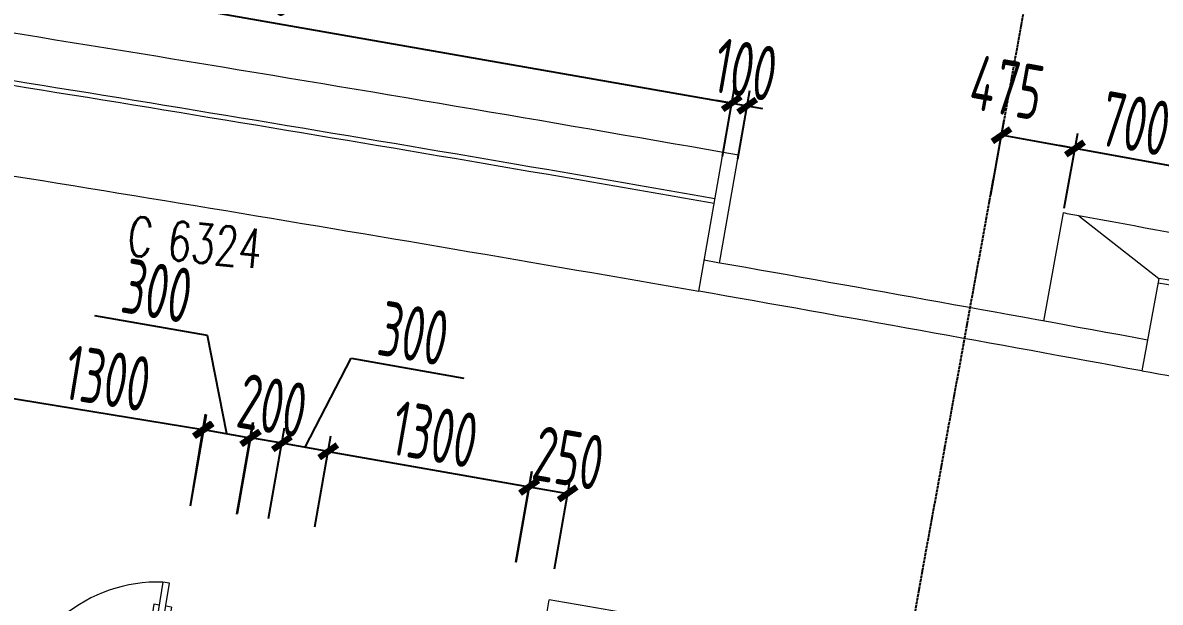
# Model space of a CAD drawing. Header units: millimetres. Extents: x 11677979 to 24947533, y -12764720 to -6308891.
# Drawn here: x 11829634 to 11836878, y -6381517 to -6377825 of the extents above; entities that cross this region are included whole.
import ezdxf
from ezdxf.enums import TextEntityAlignment as Align

# ---------------------------------------------------------------- set-up
doc = ezdxf.new("R2010")
doc.units = ezdxf.units.MM
doc.header["$LTSCALE"] = 10
for name, pattern in [('A2-RG-AXIS$0$CENTER', [2, 1.25, -0.25, 0.25, -0.25]), ('A2-RG-AXIS$0$DOTE', [2.42, 2, -0.2, 0.02, -0.2]), ('A2-RI-F4$0$A2-RG-AXIS$0$CENTER', [2, 1.25, -0.25, 0.25, -0.25]), ('A2-RI-F4$0$A2-RG-AXIS$0$DOTE', [2.42, 2, -0.2, 0.02, -0.2]), ('A2-RI-F4$0$DOT2', [0.125, 0, -0.125])]:
    doc.linetypes.add(name, pattern=pattern)
for name, color, linetype in [('A2-RB-F4$0$$34$A-DIMS-100', 1, 'Continuous'), ('A2-RB-F4$0$A-DIMS-100', 1, 'Continuous'), ('A2-RG-AXIS$0$A-GRID', 1, 'A2-RG-AXIS$0$CENTER'), ('A2-RI-F4$0$A-SYMB-DOOR', 4, 'Continuous'), ('A2-RI-F4$0$A2-RB-F4$0$$34$A-DIMS-100', 1, 'Continuous'), ('A2-RI-F4$0$A2-RB-F4$0$A-DIMS-100', 1, 'Continuous'), ('A2-RI-F4$0$A2-RG-AXIS$0$A-GRID', 1, 'A2-RI-F4$0$A2-RG-AXIS$0$CENTER')]:
    doc.layers.add(name, color=color, linetype=linetype)
for name, color, linetype, lineweight in [('A2-RI-F4$0$A-DOOR', 32, 'Continuous', 5), ('A2-RI-F4$0$A-FLOR-OTLN', 4, 'A2-RI-F4$0$DOT2', 5), ('A2-RI-F4$0$A-GLAZ', 140, 'Continuous', 5), ('A2-RI-F4$0$A-WALL', 7, 'Continuous', 5)]:
    doc.layers.add(name, color=color, linetype=linetype, lineweight=lineweight)
doc.styles.add('A2-RB-F4$0$$0$XD2008', font='hzs.shx', dxfattribs={"width": 0.7, "bigfont": 'hztxt.shx'})
doc.styles.add('A2-RB-F4$0$XD2008', font='hzs.shx', dxfattribs={"width": 0.7, "bigfont": 'hztxt.shx'})
doc.styles.add('A2-RI-F4$0$A2-RB-F4$0$$0$XD2008', font='hzs.shx', dxfattribs={"width": 0.7, "bigfont": 'hztxt.shx'})
doc.styles.add('A2-RI-F4$0$A2-RB-F4$0$XD2008', font='hzs.shx', dxfattribs={"width": 0.7, "bigfont": 'hztxt.shx'})
doc.styles.add('A2-RI-F4$0$ECADI-TXT', font='simplex.shx', dxfattribs={"bigfont": 'hztxt.shx'})
doc.dimstyles.new('A2-RB-F4$0$$0$XD100$0', dxfattribs={"dimscale": 100, "dimtxt": 3.5, "dimasz": 1, "dimexe": 1, "dimexo": 2, "dimgap": 0.5, "dimtad": 1, "dimdec": 0, "dimdsep": 46, "dimtxsty": 'A2-RB-F4$0$$0$XD2008', "dimblk1": 'A2-RB-F4$0$$20$_ArchTick', "dimblk2": 'A2-RB-F4$0$$20$_ArchTick', "dimsah": 1, "dimcen": 2.5, "dimclrt": 4, "dimaunit": 1, "dimadec": 0, "dimazin": 0, "dimtfac": 1, "dimtdec": 0, "dimtix": 1, "dimtmove": 2, "dimatfit": 3, "dimfxl": 0, "dimtolj": 1, "dimtzin": 0, "dimarcsym": 0})
doc.dimstyles.new('A2-RB-F4$0$XD100$0', dxfattribs={"dimscale": 100, "dimtxt": 3.5, "dimasz": 1, "dimexe": 1, "dimexo": 2, "dimgap": 0.5, "dimtad": 1, "dimdec": 0, "dimdsep": 46, "dimtxsty": 'A2-RB-F4$0$XD2008', "dimblk1": 'A2-RB-F4$0$_ArchTick', "dimblk2": 'A2-RB-F4$0$_ArchTick', "dimsah": 1, "dimcen": 2.5, "dimclrt": 4, "dimaunit": 1, "dimadec": 0, "dimazin": 0, "dimtfac": 1, "dimtdec": 0, "dimtix": 1, "dimtmove": 1, "dimatfit": 3, "dimfxl": 0, "dimtolj": 1, "dimtzin": 0, "dimarcsym": 0})
doc.dimstyles.new('A2-RI-F4$0$A2-RB-F4$0$$0$XD100$0', dxfattribs={"dimscale": 100, "dimtxt": 3.5, "dimasz": 1, "dimexe": 1, "dimexo": 2, "dimgap": 0.5, "dimtad": 1, "dimdec": 0, "dimdsep": 46, "dimtxsty": 'A2-RI-F4$0$A2-RB-F4$0$$0$XD2008', "dimblk1": 'A2-RI-F4$0$A2-RB-F4$0$$20$_ArchTick', "dimblk2": 'A2-RI-F4$0$A2-RB-F4$0$$20$_ArchTick', "dimsah": 1, "dimcen": 2.5, "dimclrt": 4, "dimaunit": 1, "dimadec": 0, "dimazin": 0, "dimtfac": 1, "dimtdec": 0, "dimtix": 1, "dimtmove": 2, "dimatfit": 3, "dimfxl": 0, "dimtolj": 1, "dimtzin": 0, "dimarcsym": 0})
doc.dimstyles.new('A2-RI-F4$0$A2-RB-F4$0$XD100$0', dxfattribs={"dimscale": 100, "dimtxt": 3.5, "dimasz": 1, "dimexe": 1, "dimexo": 2, "dimgap": 0.5, "dimtad": 1, "dimdec": 0, "dimdsep": 46, "dimtxsty": 'A2-RI-F4$0$A2-RB-F4$0$XD2008', "dimblk1": 'A2-RI-F4$0$A2-RB-F4$0$_ArchTick', "dimblk2": 'A2-RI-F4$0$A2-RB-F4$0$_ArchTick', "dimsah": 1, "dimcen": 2.5, "dimclrt": 4, "dimaunit": 1, "dimadec": 0, "dimazin": 0, "dimtfac": 1, "dimtdec": 0, "dimtix": 1, "dimtmove": 1, "dimatfit": 3, "dimfxl": 0, "dimtolj": 1, "dimtzin": 0, "dimarcsym": 0})

# ---------------------------------------------------------------- blocks, each defined once
blk = doc.blocks.new('A2-RB-F4$0$_ArchTick')
at = {"color": 0, "linetype": 'ByBlock', "const_width": 0.4}
blk.add_lwpolyline([(-0.5, -0.5), (0.5, 0.5)], dxfattribs=at)
blk = doc.blocks.new('*D84')
at = {"layer": 'A2-RB-F4$0$A-DIMS-100', "color": 0, "lineweight": -2, "transparency": 16777216}
for p, q in [((11827884.7, -6377586.2), (11827961.5, -6377149.2)), ((11827944.2, -6377247.7), (11834149.2, -6378336.8)), ((11834089.8, -6378675.4), (11834166.5, -6378238.3))]:
    blk.add_line(p, q, dxfattribs=at)
at = {"layer": 'Defpoints', "color": 0, "transparency": 16777216}
for p in [(11827850.2, -6377783.2), (11834149.2, -6378336.8), (11834055.3, -6378872.4)]:
    blk.add_point(p, dxfattribs=at)
at = {"layer": 'A2-RB-F4$0$A-DIMS-100', "color": 0, "lineweight": -2, "transparency": 16777216, "xscale": 100, "yscale": 100, "zscale": 100}
for p, rotation in [((11827944.2, -6377247.7), 170.0447477299705), ((11834149.2, -6378336.8), 350.0447477299705)]:
    blk.add_blockref('A2-RB-F4$0$_ArchTick', p, dxfattribs=dict(at, rotation=rotation))
at = {"layer": 'A2-RB-F4$0$A-DIMS-100', "color": 4, "transparency": 16777216, "insert": (11831085.6, -6377570.7), "char_height": 350, "attachment_point": 5, "rotation": 350.04475, "style": 'A2-RB-F4$0$XD2008'}
blk.add_mtext('\\A1;6300', dxfattribs=at)
blk = doc.blocks.new('*D85')
at = {"layer": 'A2-RB-F4$0$A-DIMS-100', "color": 0, "lineweight": -2, "transparency": 16777216}
for p, q in [((11834089.8, -6378675.4), (11834166.5, -6378238.3)), ((11834188.3, -6378692.7), (11834265, -6378255.6)), ((11834149.2, -6378336.8), (11834050.7, -6378319.6)), ((11834149.2, -6378336.8), (11834247.7, -6378354.1)), ((11834247.7, -6378354.1), (11834346.2, -6378371.4))]:
    blk.add_line(p, q, dxfattribs=at)
at = {"layer": 'Defpoints', "color": 0, "transparency": 16777216}
for p in [(11834247.7, -6378354.1), (11834055.3, -6378872.4), (11834153.7, -6378889.6)]:
    blk.add_point(p, dxfattribs=at)
at = {"layer": 'A2-RB-F4$0$A-DIMS-100', "color": 0, "lineweight": -2, "transparency": 16777216, "xscale": 100, "yscale": 100, "zscale": 100}
for p, rotation in [((11834149.2, -6378336.8), 350.047724649618), ((11834247.7, -6378354.1), 170.0477246496179)]:
    blk.add_blockref('A2-RB-F4$0$_ArchTick', p, dxfattribs=dict(at, rotation=rotation))
at = {"layer": 'A2-RB-F4$0$A-DIMS-100', "color": 4, "transparency": 16777216, "insert": (11834237.4, -6378123.9), "char_height": 350, "attachment_point": 5, "rotation": 350.04772, "style": 'A2-RB-F4$0$XD2008'}
blk.add_mtext('\\A1;100', dxfattribs=at)
blk = doc.blocks.new('*D86')
at = {"layer": 'A2-RB-F4$0$A-DIMS-100', "color": 0, "lineweight": -2, "transparency": 16777216}
for p, q in [((11835798.3, -6378920.8), (11835884.8, -6378443)), ((11836265.9, -6379005.5), (11836352.4, -6378527.6)), ((11836334.6, -6378626), (11835867, -6378541.4))]:
    blk.add_line(p, q, dxfattribs=at)
at = {"layer": 'Defpoints', "color": 0, "transparency": 16777216}
for p in [(11835867, -6378541.4), (11835762.7, -6379117.6), (11836230.2, -6379202.3)]:
    blk.add_point(p, dxfattribs=at)
at = {"layer": 'A2-RB-F4$0$A-DIMS-100', "color": 0, "lineweight": -2, "transparency": 16777216, "xscale": 100, "yscale": 100, "zscale": 100}
for p, rotation in [((11835867, -6378541.4), 169.7394999172994), ((11836334.6, -6378626), 349.7394999172994)]:
    blk.add_blockref('A2-RB-F4$0$_ArchTick', p, dxfattribs=dict(at, rotation=rotation))
at = {"layer": 'A2-RB-F4$0$A-DIMS-100', "color": 4, "transparency": 16777216, "insert": (11835900.8, -6378237.7), "char_height": 350, "attachment_point": 5, "rotation": 349.7395, "style": 'A2-RB-F4$0$XD2008'}
blk.add_mtext('\\A1;475', dxfattribs=at)
blk = doc.blocks.new('*D87')
at = {"layer": 'A2-RB-F4$0$A-DIMS-100', "color": 0, "lineweight": -2, "transparency": 16777216}
for p, q in [((11836266, -6379005.5), (11836353.6, -6378527.8)), ((11836335.5, -6378626.2), (11836237.2, -6378608.1)), ((11837024.4, -6378752.5), (11836335.5, -6378626.2)), ((11836954.8, -6379131.8), (11837042.4, -6378654.1)), ((11837024.4, -6378752.5), (11837122.8, -6378770.5))]:
    blk.add_line(p, q, dxfattribs=at)
at = {"layer": 'Defpoints', "color": 0, "transparency": 16777216}
for p in [(11836335.5, -6378626.2), (11836229.9, -6379202.2), (11836918.8, -6379328.6)]:
    blk.add_point(p, dxfattribs=at)
at = {"layer": 'A2-RB-F4$0$A-DIMS-100', "color": 0, "lineweight": -2, "transparency": 16777216, "xscale": 100, "yscale": 100, "zscale": 100}
for p, rotation in [((11836335.5, -6378626.2), 349.6082019600891), ((11837024.4, -6378752.5), 169.6082019600891)]:
    blk.add_blockref('A2-RB-F4$0$_ArchTick', p, dxfattribs=dict(at, rotation=rotation))
at = {"layer": 'A2-RB-F4$0$A-DIMS-100', "color": 4, "transparency": 16777216, "insert": (11836720.5, -6378468), "char_height": 350, "attachment_point": 5, "rotation": 349.6082, "style": 'A2-RB-F4$0$XD2008'}
blk.add_mtext('\\A1;700', dxfattribs=at)
blk = doc.blocks.new('A2-RB-F4$0$$20$_ArchTick')
at = {"color": 0, "linetype": 'ByBlock', "const_width": 0.4}
blk.add_lwpolyline([(-0.5, -0.5), (0.5, 0.5)], dxfattribs=at)
blk = doc.blocks.new('*D148')
at = {"layer": 'A2-RB-F4$0$$34$A-DIMS-100', "color": 0, "lineweight": -2, "transparency": 16777216}
for p, q in [((11830811.8, -6379818.3), (11830092.8, -6379691.6)), ((11830934.6, -6380444.9), (11830811.8, -6379818.3)), ((11830701.6, -6380903.2), (11830804.2, -6380320.4)), ((11830997, -6380955.2), (11831099.7, -6380372.5)), ((11831082.3, -6380471), (11830786.9, -6380418.9))]:
    blk.add_line(p, q, dxfattribs=at)
at = {"layer": 'Defpoints', "color": 0, "transparency": 16777216}
for p in [(11830786.9, -6380418.9), (11830666.9, -6381100.1), (11830962.3, -6381152.2)]:
    blk.add_point(p, dxfattribs=at)
at = {"layer": 'A2-RB-F4$0$$34$A-DIMS-100', "color": 0, "lineweight": -2, "transparency": 16777216, "xscale": 100, "yscale": 100, "zscale": 100}
for p, rotation in [((11830786.9, -6380418.9), 170.0063963865354), ((11831082.3, -6380471), 350.0063963865354)]:
    blk.add_blockref('A2-RB-F4$0$$20$_ArchTick', p, dxfattribs=dict(at, rotation=rotation))
at = {"layer": 'A2-RB-F4$0$$34$A-DIMS-100', "color": 4, "transparency": 16777216, "insert": (11830491.4, -6379533.4), "char_height": 350, "attachment_point": 5, "rotation": 350.0064, "style": 'A2-RB-F4$0$$0$XD2008'}
blk.add_mtext('\\A1;300', dxfattribs=at)
blk = doc.blocks.new('*D149')
at = {"layer": 'A2-RB-F4$0$$34$A-DIMS-100', "color": 0, "lineweight": -2, "transparency": 16777216}
for p, q in [((11829418.5, -6380693), (11829514.1, -6380109.1)), ((11830781, -6380417.9), (11829497.9, -6380207.8)), ((11830701.6, -6380903.2), (11830797.2, -6380319.2))]:
    blk.add_line(p, q, dxfattribs=at)
at = {"layer": 'Defpoints', "color": 0, "transparency": 16777216}
for p in [(11829497.9, -6380207.8), (11829386.1, -6380890.4), (11830669.2, -6381100.5)]:
    blk.add_point(p, dxfattribs=at)
at = {"layer": 'A2-RB-F4$0$$34$A-DIMS-100', "color": 0, "lineweight": -2, "transparency": 16777216, "xscale": 100, "yscale": 100, "zscale": 100}
for p, rotation in [((11829497.9, -6380207.8), 170.6997927301473), ((11830781, -6380417.9), 350.6997927301472)]:
    blk.add_blockref('A2-RB-F4$0$$20$_ArchTick', p, dxfattribs=dict(at, rotation=rotation))
at = {"layer": 'A2-RB-F4$0$$34$A-DIMS-100', "color": 4, "transparency": 16777216, "insert": (11830175.8, -6380090.8), "char_height": 350, "attachment_point": 5, "rotation": 350.69979, "style": 'A2-RB-F4$0$$0$XD2008'}
blk.add_mtext('\\A1;1300', dxfattribs=at)
blk = doc.blocks.new('*D151')
at = {"layer": 'A2-RB-F4$0$$34$A-DIMS-100', "color": 0, "lineweight": -2, "transparency": 16777216}
for p, q in [((11831495.3, -6381035.9), (11831597.2, -6380457.5)), ((11831579.9, -6380555.9), (11832860.2, -6380781.5)), ((11832775.6, -6381261.5), (11832877.5, -6380683.1))]:
    blk.add_line(p, q, dxfattribs=at)
at = {"layer": 'Defpoints', "color": 0, "transparency": 16777216}
for p in [(11832860.2, -6380781.5), (11831460.6, -6381232.8), (11832740.9, -6381458.4)]:
    blk.add_point(p, dxfattribs=at)
at = {"layer": 'A2-RB-F4$0$$34$A-DIMS-100', "color": 0, "lineweight": -2, "transparency": 16777216, "xscale": 100, "yscale": 100, "zscale": 100}
for p, rotation in [((11831579.9, -6380555.9), 170.0063963864772), ((11832860.2, -6380781.5), 350.0063963864772)]:
    blk.add_blockref('A2-RB-F4$0$$20$_ArchTick', p, dxfattribs=dict(at, rotation=rotation))
at = {"layer": 'A2-RB-F4$0$$34$A-DIMS-100', "color": 4, "transparency": 16777216, "insert": (11832259.1, -6380447.2), "char_height": 350, "attachment_point": 5, "rotation": 350.0064, "style": 'A2-RB-F4$0$$0$XD2008'}
blk.add_mtext('\\A1;1300', dxfattribs=at)
blk = doc.blocks.new('*D152')
at = {"layer": 'A2-RB-F4$0$$34$A-DIMS-100', "color": 0, "lineweight": -2, "transparency": 16777216}
for p, q in [((11832775.1, -6381261.4), (11832875.5, -6380682.7)), ((11833021.1, -6381304.1), (11833121.5, -6380725.4)), ((11832858.4, -6380781.2), (11833104.4, -6380823.9))]:
    blk.add_line(p, q, dxfattribs=at)
at = {"layer": 'Defpoints', "color": 0, "transparency": 16777216}
for p in [(11833104.4, -6380823.9), (11832740.9, -6381458.4), (11832986.9, -6381501.1)]:
    blk.add_point(p, dxfattribs=at)
at = {"layer": 'A2-RB-F4$0$$34$A-DIMS-100', "color": 0, "lineweight": -2, "transparency": 16777216, "xscale": 100, "yscale": 100, "zscale": 100}
for p, rotation in [((11832858.4, -6380781.2), 170.1559811013607), ((11833104.4, -6380823.9), 350.1559811013606)]:
    blk.add_blockref('A2-RB-F4$0$$20$_ArchTick', p, dxfattribs=dict(at, rotation=rotation))
at = {"layer": 'A2-RB-F4$0$$34$A-DIMS-100', "color": 4, "transparency": 16777216, "insert": (11833111, -6380598.8), "char_height": 350, "attachment_point": 5, "rotation": 350.15598, "style": 'A2-RB-F4$0$$0$XD2008'}
blk.add_mtext('\\A1;250', dxfattribs=at)
blk = doc.blocks.new('*D153')
at = {"layer": 'A2-RB-F4$0$$34$A-DIMS-100', "color": 0, "lineweight": -2, "transparency": 16777216}
for p, q in [((11831432.2, -6380529.9), (11831725.2, -6379962.6)), ((11831725.2, -6379962.6), (11832444.1, -6380089.2)), ((11831199.9, -6380983.8), (11831301.8, -6380405.4)), ((11831495.3, -6381035.9), (11831597.2, -6380457.5)), ((11831579.9, -6380555.9), (11831284.4, -6380503.9))]:
    blk.add_line(p, q, dxfattribs=at)
at = {"layer": 'Defpoints', "color": 0, "transparency": 16777216}
for p in [(11831284.4, -6380503.9), (11831165.2, -6381180.8), (11831460.6, -6381232.8)]:
    blk.add_point(p, dxfattribs=at)
at = {"layer": 'A2-RB-F4$0$$34$A-DIMS-100', "color": 0, "lineweight": -2, "transparency": 16777216, "xscale": 100, "yscale": 100, "zscale": 100}
for p, rotation in [((11831284.4, -6380503.9), 170.0063963859581), ((11831579.9, -6380555.9), 350.0063963859581)]:
    blk.add_blockref('A2-RB-F4$0$$20$_ArchTick', p, dxfattribs=dict(at, rotation=rotation))
at = {"layer": 'A2-RB-F4$0$$34$A-DIMS-100', "color": 4, "transparency": 16777216, "insert": (11832123.7, -6379804.3), "char_height": 350, "attachment_point": 5, "rotation": 350.0064, "style": 'A2-RB-F4$0$$0$XD2008'}
blk.add_mtext('\\A1;300', dxfattribs=at)
blk = doc.blocks.new('*D154')
at = {"layer": 'A2-RB-F4$0$$34$A-DIMS-100', "color": 0, "lineweight": -2, "transparency": 16777216}
for p, q in [((11831002.9, -6380949.1), (11831104.8, -6380370.7)), ((11831199.9, -6380983.8), (11831301.8, -6380405.4)), ((11831284.4, -6380503.9), (11831087.5, -6380469.2))]:
    blk.add_line(p, q, dxfattribs=at)
at = {"layer": 'Defpoints', "color": 0, "transparency": 16777216}
for p in [(11831087.5, -6380469.2), (11830968.2, -6381146.1), (11831165.2, -6381180.8)]:
    blk.add_point(p, dxfattribs=at)
at = {"layer": 'A2-RB-F4$0$$34$A-DIMS-100', "color": 0, "lineweight": -2, "transparency": 16777216, "xscale": 100, "yscale": 100, "zscale": 100}
for p, rotation in [((11831087.5, -6380469.2), 170.0063963865404), ((11831284.4, -6380503.9), 350.0063963865403)]:
    blk.add_blockref('A2-RB-F4$0$$20$_ArchTick', p, dxfattribs=dict(at, rotation=rotation))
at = {"layer": 'A2-RB-F4$0$$34$A-DIMS-100', "color": 4, "transparency": 16777216, "insert": (11831225, -6380264.9), "char_height": 350, "attachment_point": 5, "rotation": 350.0064, "style": 'A2-RB-F4$0$$0$XD2008'}
blk.add_mtext('\\A1;200', dxfattribs=at)
blk = doc.blocks.new('A2-RG-AXIS')
at = {"layer": 'A2-RG-AXIS$0$A-GRID', "linetype": 'A2-RG-AXIS$0$DOTE'}
blk.add_line((11829692, -6412654), (11836852.5, -6373096.9), dxfattribs=at)
for radius in [323300, 316700, 313400]:
    blk.add_arc((11778730.7, -6694178.7), radius, 75.589285, 95.407644, dxfattribs=at)
blk = doc.blocks.new('A2-RI-F4$0$SERSRHRHDTRJ')
at = {"layer": 'A2-RI-F4$0$A-DOOR'}
for p, q in [((11800475.4, -6393800), (11800415.4, -6394655.5)), ((11800456.9, -6394658.5), (11800516.9, -6393803.1)), ((11800516.9, -6393803.1), (11800475.4, -6393800)), ((11800431.4, -6393945.8), (11800419.8, -6394105.8)), ((11800466.6, -6393948.4), (11800431.4, -6393945.8)), ((11800543.3, -6393953.9), (11800508.1, -6393951.4)), ((11800543.3, -6393953.9), (11800531.7, -6394113.9)), ((11800455, -6394108.3), (11800419.8, -6394105.8)), ((11800531.7, -6394113.9), (11800496.6, -6394111.3)), ((11799243, -6394573.2), (11799266.1, -6394243.9)), ((11799266.1, -6394243.9), (11799307.6, -6394246.8)), ((11799307.6, -6394246.8), (11799284.6, -6394576.1)), ((11799195.7, -6394653.5), (11799201.5, -6394570.3)), ((11799201.5, -6394570.3), (11799243, -6394573.2)), ((11799243, -6394573.2), (11799240.1, -6394614.8)), ((11799284.6, -6394576.1), (11799243, -6394573.2)), ((11799278.8, -6394659.3), (11799195.7, -6394653.5)), ((11799195.7, -6394653.5), (11799195.7, -6394653.5)), ((11799240.1, -6394614.8), (11799281.7, -6394617.7)), ((11799281.7, -6394617.7), (11799278.8, -6394659.3)), ((11800415.4, -6394655.5), (11800456.9, -6394658.5)), ((11800456.9, -6394658.5), (11800453.9, -6394700)), ((11800498.5, -6394661.5), (11800456.9, -6394658.5)), ((11800492.5, -6394744.6), (11800498.5, -6394661.5)), ((11800412.4, -6394697), (11800409.3, -6394738.6)), ((11800409.3, -6394738.6), (11800492.5, -6394744.6)), ((11800453.9, -6394700), (11800412.4, -6394697)), ((11800492.5, -6394744.6), (11800492.5, -6394744.6))]:
    blk.add_line(p, q, dxfattribs=at)
for centre, radius, start, end in [((11800532.6, -6394751.2), 952.8, 93.44102, 175.72163), ((11799135.2, -6394659.8), 447.6, 357.40877, 67.34678)]:
    blk.add_arc(centre, radius, start, end, dxfattribs=at)
blk = doc.blocks.new('A2-RI-F4$0$Big Bay 1')
at = {"layer": 'A2-RI-F4$0$A-FLOR-OTLN', "linetype": 'Continuous'}
for radius, start in [(320350, 84.984209), (319450, 85.086693)]:
    blk.add_arc((-21072, -318754.3), radius, start, 86.217831, dxfattribs=at)
at = {"layer": 'A2-RI-F4$0$A-GLAZ'}
for radius, start in [(320050, 85.086518), (320020, 85.086693)]:
    blk.add_arc((-21072, -318754.3), radius, start, 86.217831, dxfattribs=at)
at = {"layer": 'A2-RI-F4$0$A-WALL'}
for p, q in [((-86.6, 206.1), (-40.4, 904.6)), ((0, 0), (59.4, 898))]:
    blk.add_line(p, q, dxfattribs=at)
blk.add_arc((-21072, -318754.3), 320350, 86.217831, 86.235716, dxfattribs=at)
blk = doc.blocks.new('A2-RI-F4$0$Bay 1')
at = {"layer": 'A2-RI-F4$0$A-FLOR-OTLN', "linetype": 'Continuous'}
for radius, end in [(320350, 93.622485), (319450, 93.519662)]:
    blk.add_arc((19611.4, -318847.5), radius, 93.211108, end, dxfattribs=at)
at = {"layer": 'A2-RI-F4$0$A-GLAZ'}
for radius in [320050, 320020]:
    blk.add_arc((19611.4, -318847.5), radius, 93.211108, 93.519662, dxfattribs=at)
at = {"layer": 'A2-RI-F4$0$A-WALL'}
for p, q in [((1666.9, 999.6), (1717.4, 101)), ((1766.8, 1005.2), (1806, 306.3)), ((-728.8, 856.2), (-684.6, 157.6)), ((-629, 862.5), (-36.8, 598.9)), ((-36.8, 598.9), (0, 0))]:
    blk.add_line(p, q, dxfattribs=at)
for start, end in [(93.193223, 93.211108), (93.622485, 93.64037)]:
    blk.add_arc((19611.4, -318847.5), 320350, start, end, dxfattribs=at)
blk = doc.blocks.new('A2-RI-F4$0$A2-RB-F4$0$_ArchTick')
at = {"color": 0, "linetype": 'ByBlock', "const_width": 0.4}
blk.add_lwpolyline([(-0.5, -0.5), (0.5, 0.5)], dxfattribs=at)
blk = doc.blocks.new('*D609')
at = {"layer": 'A2-RI-F4$0$A2-RB-F4$0$A-DIMS-100', "color": 0, "lineweight": -2, "transparency": 16777216}
for p, q in [((11827884.7, -6377586.2), (11827961.5, -6377149.2)), ((11827944.2, -6377247.7), (11834149.2, -6378336.8)), ((11834089.8, -6378675.4), (11834166.5, -6378238.3))]:
    blk.add_line(p, q, dxfattribs=at)
at = {"layer": 'Defpoints', "color": 0, "transparency": 16777216}
for p in [(11827850.2, -6377783.2), (11834149.2, -6378336.8), (11834055.3, -6378872.4)]:
    blk.add_point(p, dxfattribs=at)
at = {"layer": 'A2-RI-F4$0$A2-RB-F4$0$A-DIMS-100', "color": 0, "lineweight": -2, "transparency": 16777216, "xscale": 100, "yscale": 100, "zscale": 100}
for p, rotation in [((11827944.2, -6377247.7), 170.0447477299705), ((11834149.2, -6378336.8), 350.0447477299705)]:
    blk.add_blockref('A2-RI-F4$0$A2-RB-F4$0$_ArchTick', p, dxfattribs=dict(at, rotation=rotation))
at = {"layer": 'A2-RI-F4$0$A2-RB-F4$0$A-DIMS-100', "color": 4, "transparency": 16777216, "insert": (11831085.6, -6377570.7), "char_height": 350, "attachment_point": 5, "rotation": 350.04475, "style": 'A2-RI-F4$0$A2-RB-F4$0$XD2008'}
blk.add_mtext('\\A1;6300', dxfattribs=at)
blk = doc.blocks.new('*D610')
at = {"layer": 'A2-RI-F4$0$A2-RB-F4$0$A-DIMS-100', "color": 0, "lineweight": -2, "transparency": 16777216}
for p, q in [((11834089.8, -6378675.4), (11834166.5, -6378238.3)), ((11834188.3, -6378692.7), (11834265, -6378255.6)), ((11834149.2, -6378336.8), (11834050.7, -6378319.6)), ((11834149.2, -6378336.8), (11834247.7, -6378354.1)), ((11834247.7, -6378354.1), (11834346.2, -6378371.4))]:
    blk.add_line(p, q, dxfattribs=at)
at = {"layer": 'Defpoints', "color": 0, "transparency": 16777216}
for p in [(11834247.7, -6378354.1), (11834055.3, -6378872.4), (11834153.7, -6378889.6)]:
    blk.add_point(p, dxfattribs=at)
at = {"layer": 'A2-RI-F4$0$A2-RB-F4$0$A-DIMS-100', "color": 0, "lineweight": -2, "transparency": 16777216, "xscale": 100, "yscale": 100, "zscale": 100}
for p, rotation in [((11834149.2, -6378336.8), 350.047724649618), ((11834247.7, -6378354.1), 170.0477246496179)]:
    blk.add_blockref('A2-RI-F4$0$A2-RB-F4$0$_ArchTick', p, dxfattribs=dict(at, rotation=rotation))
at = {"layer": 'A2-RI-F4$0$A2-RB-F4$0$A-DIMS-100', "color": 4, "transparency": 16777216, "insert": (11834237.4, -6378123.9), "char_height": 350, "attachment_point": 5, "rotation": 350.04772, "style": 'A2-RI-F4$0$A2-RB-F4$0$XD2008'}
blk.add_mtext('\\A1;100', dxfattribs=at)
blk = doc.blocks.new('*D611')
at = {"layer": 'A2-RI-F4$0$A2-RB-F4$0$A-DIMS-100', "color": 0, "lineweight": -2, "transparency": 16777216}
for p, q in [((11835798.3, -6378920.8), (11835884.8, -6378443)), ((11836265.9, -6379005.5), (11836352.4, -6378527.6)), ((11836334.6, -6378626), (11835867, -6378541.4))]:
    blk.add_line(p, q, dxfattribs=at)
at = {"layer": 'Defpoints', "color": 0, "transparency": 16777216}
for p in [(11835867, -6378541.4), (11835762.7, -6379117.6), (11836230.2, -6379202.3)]:
    blk.add_point(p, dxfattribs=at)
at = {"layer": 'A2-RI-F4$0$A2-RB-F4$0$A-DIMS-100', "color": 0, "lineweight": -2, "transparency": 16777216, "xscale": 100, "yscale": 100, "zscale": 100}
for p, rotation in [((11835867, -6378541.4), 169.7394999172994), ((11836334.6, -6378626), 349.7394999172994)]:
    blk.add_blockref('A2-RI-F4$0$A2-RB-F4$0$_ArchTick', p, dxfattribs=dict(at, rotation=rotation))
at = {"layer": 'A2-RI-F4$0$A2-RB-F4$0$A-DIMS-100', "color": 4, "transparency": 16777216, "insert": (11835900.8, -6378237.7), "char_height": 350, "attachment_point": 5, "rotation": 349.7395, "style": 'A2-RI-F4$0$A2-RB-F4$0$XD2008'}
blk.add_mtext('\\A1;475', dxfattribs=at)
blk = doc.blocks.new('*D612')
at = {"layer": 'A2-RI-F4$0$A2-RB-F4$0$A-DIMS-100', "color": 0, "lineweight": -2, "transparency": 16777216}
for p, q in [((11836266, -6379005.5), (11836353.6, -6378527.8)), ((11836335.5, -6378626.2), (11836237.2, -6378608.1)), ((11837024.4, -6378752.5), (11836335.5, -6378626.2)), ((11836954.8, -6379131.8), (11837042.4, -6378654.1)), ((11837024.4, -6378752.5), (11837122.8, -6378770.5))]:
    blk.add_line(p, q, dxfattribs=at)
at = {"layer": 'Defpoints', "color": 0, "transparency": 16777216}
for p in [(11836335.5, -6378626.2), (11836229.9, -6379202.2), (11836918.8, -6379328.6)]:
    blk.add_point(p, dxfattribs=at)
at = {"layer": 'A2-RI-F4$0$A2-RB-F4$0$A-DIMS-100', "color": 0, "lineweight": -2, "transparency": 16777216, "xscale": 100, "yscale": 100, "zscale": 100}
for p, rotation in [((11836335.5, -6378626.2), 349.6082019600891), ((11837024.4, -6378752.5), 169.6082019600891)]:
    blk.add_blockref('A2-RI-F4$0$A2-RB-F4$0$_ArchTick', p, dxfattribs=dict(at, rotation=rotation))
at = {"layer": 'A2-RI-F4$0$A2-RB-F4$0$A-DIMS-100', "color": 4, "transparency": 16777216, "insert": (11836720.5, -6378468), "char_height": 350, "attachment_point": 5, "rotation": 349.6082, "style": 'A2-RI-F4$0$A2-RB-F4$0$XD2008'}
blk.add_mtext('\\A1;700', dxfattribs=at)
blk = doc.blocks.new('A2-RI-F4$0$A2-RB-F4$0$$20$_ArchTick')
at = {"color": 0, "linetype": 'ByBlock', "const_width": 0.4}
blk.add_lwpolyline([(-0.5, -0.5), (0.5, 0.5)], dxfattribs=at)
blk = doc.blocks.new('*D673')
at = {"layer": 'A2-RI-F4$0$A2-RB-F4$0$$34$A-DIMS-100', "color": 0, "lineweight": -2, "transparency": 16777216}
for p, q in [((11830811.8, -6379818.3), (11830092.8, -6379691.6)), ((11830934.6, -6380444.9), (11830811.8, -6379818.3)), ((11830701.6, -6380903.2), (11830804.2, -6380320.4)), ((11830997, -6380955.2), (11831099.7, -6380372.5)), ((11831082.3, -6380471), (11830786.9, -6380418.9))]:
    blk.add_line(p, q, dxfattribs=at)
at = {"layer": 'Defpoints', "color": 0, "transparency": 16777216}
for p in [(11830786.9, -6380418.9), (11830666.9, -6381100.1), (11830962.3, -6381152.2)]:
    blk.add_point(p, dxfattribs=at)
at = {"layer": 'A2-RI-F4$0$A2-RB-F4$0$$34$A-DIMS-100', "color": 0, "lineweight": -2, "transparency": 16777216, "xscale": 100, "yscale": 100, "zscale": 100}
for p, rotation in [((11830786.9, -6380418.9), 170.0063963865354), ((11831082.3, -6380471), 350.0063963865354)]:
    blk.add_blockref('A2-RI-F4$0$A2-RB-F4$0$$20$_ArchTick', p, dxfattribs=dict(at, rotation=rotation))
at = {"layer": 'A2-RI-F4$0$A2-RB-F4$0$$34$A-DIMS-100', "color": 4, "transparency": 16777216, "insert": (11830491.4, -6379533.4), "char_height": 350, "attachment_point": 5, "rotation": 350.0064, "style": 'A2-RI-F4$0$A2-RB-F4$0$$0$XD2008'}
blk.add_mtext('\\A1;300', dxfattribs=at)
blk = doc.blocks.new('*D674')
at = {"layer": 'A2-RI-F4$0$A2-RB-F4$0$$34$A-DIMS-100', "color": 0, "lineweight": -2, "transparency": 16777216}
for p, q in [((11829418.5, -6380693), (11829514.1, -6380109.1)), ((11830781, -6380417.9), (11829497.9, -6380207.8)), ((11830701.6, -6380903.2), (11830797.2, -6380319.2))]:
    blk.add_line(p, q, dxfattribs=at)
at = {"layer": 'Defpoints', "color": 0, "transparency": 16777216}
for p in [(11829497.9, -6380207.8), (11829386.1, -6380890.4), (11830669.2, -6381100.5)]:
    blk.add_point(p, dxfattribs=at)
at = {"layer": 'A2-RI-F4$0$A2-RB-F4$0$$34$A-DIMS-100', "color": 0, "lineweight": -2, "transparency": 16777216, "xscale": 100, "yscale": 100, "zscale": 100}
for p, rotation in [((11829497.9, -6380207.8), 170.6997927301473), ((11830781, -6380417.9), 350.6997927301472)]:
    blk.add_blockref('A2-RI-F4$0$A2-RB-F4$0$$20$_ArchTick', p, dxfattribs=dict(at, rotation=rotation))
at = {"layer": 'A2-RI-F4$0$A2-RB-F4$0$$34$A-DIMS-100', "color": 4, "transparency": 16777216, "insert": (11830175.8, -6380090.8), "char_height": 350, "attachment_point": 5, "rotation": 350.69979, "style": 'A2-RI-F4$0$A2-RB-F4$0$$0$XD2008'}
blk.add_mtext('\\A1;1300', dxfattribs=at)
blk = doc.blocks.new('*D676')
at = {"layer": 'A2-RI-F4$0$A2-RB-F4$0$$34$A-DIMS-100', "color": 0, "lineweight": -2, "transparency": 16777216}
for p, q in [((11831495.3, -6381035.9), (11831597.2, -6380457.5)), ((11831579.9, -6380555.9), (11832860.2, -6380781.5)), ((11832775.6, -6381261.5), (11832877.5, -6380683.1))]:
    blk.add_line(p, q, dxfattribs=at)
at = {"layer": 'Defpoints', "color": 0, "transparency": 16777216}
for p in [(11832860.2, -6380781.5), (11831460.6, -6381232.8), (11832740.9, -6381458.4)]:
    blk.add_point(p, dxfattribs=at)
at = {"layer": 'A2-RI-F4$0$A2-RB-F4$0$$34$A-DIMS-100', "color": 0, "lineweight": -2, "transparency": 16777216, "xscale": 100, "yscale": 100, "zscale": 100}
for p, rotation in [((11831579.9, -6380555.9), 170.0063963864772), ((11832860.2, -6380781.5), 350.0063963864772)]:
    blk.add_blockref('A2-RI-F4$0$A2-RB-F4$0$$20$_ArchTick', p, dxfattribs=dict(at, rotation=rotation))
at = {"layer": 'A2-RI-F4$0$A2-RB-F4$0$$34$A-DIMS-100', "color": 4, "transparency": 16777216, "insert": (11832259.1, -6380447.2), "char_height": 350, "attachment_point": 5, "rotation": 350.0064, "style": 'A2-RI-F4$0$A2-RB-F4$0$$0$XD2008'}
blk.add_mtext('\\A1;1300', dxfattribs=at)
blk = doc.blocks.new('*D677')
at = {"layer": 'A2-RI-F4$0$A2-RB-F4$0$$34$A-DIMS-100', "color": 0, "lineweight": -2, "transparency": 16777216}
for p, q in [((11832775.1, -6381261.4), (11832875.5, -6380682.7)), ((11833021.1, -6381304.1), (11833121.5, -6380725.4)), ((11832858.4, -6380781.2), (11833104.4, -6380823.9))]:
    blk.add_line(p, q, dxfattribs=at)
at = {"layer": 'Defpoints', "color": 0, "transparency": 16777216}
for p in [(11833104.4, -6380823.9), (11832740.9, -6381458.4), (11832986.9, -6381501.1)]:
    blk.add_point(p, dxfattribs=at)
at = {"layer": 'A2-RI-F4$0$A2-RB-F4$0$$34$A-DIMS-100', "color": 0, "lineweight": -2, "transparency": 16777216, "xscale": 100, "yscale": 100, "zscale": 100}
for p, rotation in [((11832858.4, -6380781.2), 170.1559811013607), ((11833104.4, -6380823.9), 350.1559811013606)]:
    blk.add_blockref('A2-RI-F4$0$A2-RB-F4$0$$20$_ArchTick', p, dxfattribs=dict(at, rotation=rotation))
at = {"layer": 'A2-RI-F4$0$A2-RB-F4$0$$34$A-DIMS-100', "color": 4, "transparency": 16777216, "insert": (11833111, -6380598.8), "char_height": 350, "attachment_point": 5, "rotation": 350.15598, "style": 'A2-RI-F4$0$A2-RB-F4$0$$0$XD2008'}
blk.add_mtext('\\A1;250', dxfattribs=at)
blk = doc.blocks.new('*D678')
at = {"layer": 'A2-RI-F4$0$A2-RB-F4$0$$34$A-DIMS-100', "color": 0, "lineweight": -2, "transparency": 16777216}
for p, q in [((11831432.2, -6380529.9), (11831725.2, -6379962.6)), ((11831725.2, -6379962.6), (11832444.1, -6380089.2)), ((11831199.9, -6380983.8), (11831301.8, -6380405.4)), ((11831495.3, -6381035.9), (11831597.2, -6380457.5)), ((11831579.9, -6380555.9), (11831284.4, -6380503.9))]:
    blk.add_line(p, q, dxfattribs=at)
at = {"layer": 'Defpoints', "color": 0, "transparency": 16777216}
for p in [(11831284.4, -6380503.9), (11831165.2, -6381180.8), (11831460.6, -6381232.8)]:
    blk.add_point(p, dxfattribs=at)
at = {"layer": 'A2-RI-F4$0$A2-RB-F4$0$$34$A-DIMS-100', "color": 0, "lineweight": -2, "transparency": 16777216, "xscale": 100, "yscale": 100, "zscale": 100}
for p, rotation in [((11831284.4, -6380503.9), 170.0063963859581), ((11831579.9, -6380555.9), 350.0063963859581)]:
    blk.add_blockref('A2-RI-F4$0$A2-RB-F4$0$$20$_ArchTick', p, dxfattribs=dict(at, rotation=rotation))
at = {"layer": 'A2-RI-F4$0$A2-RB-F4$0$$34$A-DIMS-100', "color": 4, "transparency": 16777216, "insert": (11832123.7, -6379804.3), "char_height": 350, "attachment_point": 5, "rotation": 350.0064, "style": 'A2-RI-F4$0$A2-RB-F4$0$$0$XD2008'}
blk.add_mtext('\\A1;300', dxfattribs=at)
blk = doc.blocks.new('*D679')
at = {"layer": 'A2-RI-F4$0$A2-RB-F4$0$$34$A-DIMS-100', "color": 0, "lineweight": -2, "transparency": 16777216}
for p, q in [((11831002.9, -6380949.1), (11831104.8, -6380370.7)), ((11831199.9, -6380983.8), (11831301.8, -6380405.4)), ((11831284.4, -6380503.9), (11831087.5, -6380469.2))]:
    blk.add_line(p, q, dxfattribs=at)
at = {"layer": 'Defpoints', "color": 0, "transparency": 16777216}
for p in [(11831087.5, -6380469.2), (11830968.2, -6381146.1), (11831165.2, -6381180.8)]:
    blk.add_point(p, dxfattribs=at)
at = {"layer": 'A2-RI-F4$0$A2-RB-F4$0$$34$A-DIMS-100', "color": 0, "lineweight": -2, "transparency": 16777216, "xscale": 100, "yscale": 100, "zscale": 100}
for p, rotation in [((11831087.5, -6380469.2), 170.0063963865404), ((11831284.4, -6380503.9), 350.0063963865403)]:
    blk.add_blockref('A2-RI-F4$0$A2-RB-F4$0$$20$_ArchTick', p, dxfattribs=dict(at, rotation=rotation))
at = {"layer": 'A2-RI-F4$0$A2-RB-F4$0$$34$A-DIMS-100', "color": 4, "transparency": 16777216, "insert": (11831225, -6380264.9), "char_height": 350, "attachment_point": 5, "rotation": 350.0064, "style": 'A2-RI-F4$0$A2-RB-F4$0$$0$XD2008'}
blk.add_mtext('\\A1;200', dxfattribs=at)
blk = doc.blocks.new('A2-RI-F4$0$A2-RG-AXIS')
at = {"layer": 'A2-RI-F4$0$A2-RG-AXIS$0$A-GRID', "linetype": 'A2-RI-F4$0$A2-RG-AXIS$0$DOTE'}
blk.add_line((11829692, -6412654), (11836852.5, -6373096.9), dxfattribs=at)
for radius in [323300, 316700, 313400]:
    blk.add_arc((11778730.7, -6694178.7), radius, 75.589285, 95.407644, dxfattribs=at)
blk = doc.blocks.new('A2-RI-F4$0$ECADI-TAG-DOOR')
blk = doc.blocks.new('A2-RB-F4')
at = {"layer": 'A2-RB-F4$0$$34$A-DIMS-100'}
for base, p1, p2, picture, middle in [((11830786.9, -6380418.9), (11830962.3, -6381152.2), (11830666.9, -6381100.1), '*D148', (11830762.5, -6379809.6)), ((11831284.4, -6380503.9), (11831460.6, -6381232.8), (11831165.2, -6381180.8), '*D153', (11831774.4, -6379971.2)), ((11831087.5, -6380469.2), (11831165.2, -6381180.8), (11830968.2, -6381146.1), '*D154', (11831186, -6380486.5))]:
    dim = blk.add_linear_dim(base=base, p1=p1, p2=p2, angle=170.0064, dimstyle='A2-RB-F4$0$$0$XD100$0', override={"dimtmove": 1}, dxfattribs=at)
    dim.commit()
    dim.dimension.update_dxf_attribs({"geometry": picture, "text_midpoint": middle, "dimtype": 129})
for p1, p2, distance, picture, middle in [((11830669.2, -6381100.5), (11829386.1, -6380890.4), -691.7, '*D149', (11830175.8, -6380090.8)), ((11831460.6, -6381232.8), (11832740.9, -6381458.4), 687.3, '*D151', (11832259.1, -6380447.2))]:
    dim = blk.add_aligned_dim(p1=p1, p2=p2, distance=distance, dimstyle='A2-RB-F4$0$$0$XD100$0', dxfattribs=at)
    dim.commit()
    dim.dimension.update_dxf_attribs({"geometry": picture, "text_midpoint": middle})
dim = blk.add_linear_dim(base=(11833104.4, -6380823.9), p1=(11832740.9, -6381458.4), p2=(11832986.9, -6381501.1), angle=350.15598, dimstyle='A2-RB-F4$0$$0$XD100$0', dxfattribs=at)
dim.commit()
dim.dimension.update_dxf_attribs({"geometry": '*D152', "text_midpoint": (11833111, -6380598.8), "dimtype": 129})
at = {"layer": 'A2-RB-F4$0$A-DIMS-100'}
for p1, p2, distance, picture, middle in [((11827850.2, -6377783.2), (11834055.3, -6378872.4), 543.7, '*D84', (11831085.6, -6377570.7)), ((11834055.3, -6378872.4), (11834153.7, -6378889.6), 543.7, '*D85', (11834237.4, -6378123.9)), ((11836918.8, -6379328.6), (11836229.9, -6379202.2), -585.6, '*D87', (11836720.5, -6378468))]:
    dim = blk.add_aligned_dim(p1=p1, p2=p2, distance=distance, dimstyle='A2-RB-F4$0$XD100$0', dxfattribs=at)
    dim.commit()
    dim.dimension.update_dxf_attribs({"geometry": picture, "text_midpoint": middle})
dim = blk.add_linear_dim(base=(11835867, -6378541.4), p1=(11836230.2, -6379202.3), p2=(11835762.7, -6379117.6), angle=169.7395, dimstyle='A2-RB-F4$0$XD100$0', dxfattribs=at)
dim.commit()
dim.dimension.update_dxf_attribs({"geometry": '*D86', "text_midpoint": (11835860.7, -6378459.1), "dimtype": 129})
blk = doc.blocks.new('A2-RI-F4$0$A2-RB-F4')
at = {"layer": 'A2-RI-F4$0$A2-RB-F4$0$$34$A-DIMS-100'}
for base, p1, p2, picture, middle in [((11830786.9, -6380418.9), (11830962.3, -6381152.2), (11830666.9, -6381100.1), '*D673', (11830762.5, -6379809.6)), ((11831284.4, -6380503.9), (11831460.6, -6381232.8), (11831165.2, -6381180.8), '*D678', (11831774.4, -6379971.2)), ((11831087.5, -6380469.2), (11831165.2, -6381180.8), (11830968.2, -6381146.1), '*D679', (11831186, -6380486.5))]:
    dim = blk.add_linear_dim(base=base, p1=p1, p2=p2, angle=170.0064, dimstyle='A2-RI-F4$0$A2-RB-F4$0$$0$XD100$0', override={"dimtmove": 1}, dxfattribs=at)
    dim.commit()
    dim.dimension.update_dxf_attribs({"geometry": picture, "text_midpoint": middle, "dimtype": 129})
for p1, p2, distance, picture, middle in [((11830669.2, -6381100.5), (11829386.1, -6380890.4), -691.7, '*D674', (11830175.8, -6380090.8)), ((11831460.6, -6381232.8), (11832740.9, -6381458.4), 687.3, '*D676', (11832259.1, -6380447.2))]:
    dim = blk.add_aligned_dim(p1=p1, p2=p2, distance=distance, dimstyle='A2-RI-F4$0$A2-RB-F4$0$$0$XD100$0', dxfattribs=at)
    dim.commit()
    dim.dimension.update_dxf_attribs({"geometry": picture, "text_midpoint": middle})
dim = blk.add_linear_dim(base=(11833104.4, -6380823.9), p1=(11832740.9, -6381458.4), p2=(11832986.9, -6381501.1), angle=350.15598, dimstyle='A2-RI-F4$0$A2-RB-F4$0$$0$XD100$0', dxfattribs=at)
dim.commit()
dim.dimension.update_dxf_attribs({"geometry": '*D677', "text_midpoint": (11833111, -6380598.8), "dimtype": 129})
at = {"layer": 'A2-RI-F4$0$A2-RB-F4$0$A-DIMS-100'}
for p1, p2, distance, picture, middle in [((11827850.2, -6377783.2), (11834055.3, -6378872.4), 543.7, '*D609', (11831085.6, -6377570.7)), ((11834055.3, -6378872.4), (11834153.7, -6378889.6), 543.7, '*D610', (11834237.4, -6378123.9)), ((11836918.8, -6379328.6), (11836229.9, -6379202.2), -585.6, '*D612', (11836720.5, -6378468))]:
    dim = blk.add_aligned_dim(p1=p1, p2=p2, distance=distance, dimstyle='A2-RI-F4$0$A2-RB-F4$0$XD100$0', dxfattribs=at)
    dim.commit()
    dim.dimension.update_dxf_attribs({"geometry": picture, "text_midpoint": middle})
dim = blk.add_linear_dim(base=(11835867, -6378541.4), p1=(11836230.2, -6379202.3), p2=(11835762.7, -6379117.6), angle=169.7395, dimstyle='A2-RI-F4$0$A2-RB-F4$0$XD100$0', dxfattribs=at)
dim.commit()
dim.dimension.update_dxf_attribs({"geometry": '*D611', "text_midpoint": (11835860.7, -6378459.1), "dimtype": 129})
blk = doc.blocks.new('A2-RI-F4')
at = {"layer": 'A2-RI-F4$0$A-WALL'}
blk.add_line((11832798.9, -6382584.9), (11832986.9, -6381501.1), dxfattribs=at)
for centre, radius, start, end in [((11778730.7, -6694178.7), 319650, 79.533743, 80.048027), ((11778730.7, -6694178.7), 319450, 79.533743, 80.048027), ((11778729.7, -6694184.3), 317355.7, 79.005858, 80.155981)]:
    blk.add_arc(centre, radius, start, end, dxfattribs=at)
for name in ['A2-RI-F4$0$A2-RG-AXIS', 'A2-RI-F4$0$A2-RB-F4']:
    blk.add_blockref(name, (0, 0))
at = {"layer": 'A2-RI-F4$0$A-DOOR', "rotation": 354.7829034514197}
blk.add_blockref('A2-RI-F4$0$SERSRHRHDTRJ', (660323.9, 1058937.8), dxfattribs=at)
at = {"layer": 'A2-RI-F4$0$A-SYMB-DOOR'}
ref = blk.add_blockref('A2-RI-F4$0$ECADI-TAG-DOOR', (11830608.8, -6380067.9, -333.3), dxfattribs=dict(at, xscale=99.9999999983509, yscale=99.9999999983509, zscale=99.9999999983509, rotation=354.464350077013))
ref.add_attrib('门窗主编号1', 'C', dxfattribs={"height": 250, "rotation": 354.46435, "style": 'A2-RI-F4$0$ECADI-TXT', "width": 0.7}).set_placement((11830450.1, -6379320.7, -333.3), align=Align.RIGHT)
ref.add_attrib('门窗主编号2', '6324', (11830548.2, -6379334.4), dxfattribs={"height": 250, "rotation": 354.46435, "style": 'A2-RI-F4$0$ECADI-TXT', "width": 0.7})
at = {"layer": 'A2-RI-F4$0$A-WALL', "xscale": -1, "rotation": 346.2655572127273}
blk.add_blockref('A2-RI-F4$0$Big Bay 1', (11833938.9, -6379535.7), dxfattribs=at)
at = {"layer": 'A2-RI-F4$0$A-WALL', "rotation": 346.0137212841925}
blk.add_blockref('A2-RI-F4$0$Bay 1', (11836760.8, -6380043.9), dxfattribs=at)

msp = doc.modelspace()

# ---------------------------------------------------------------- block references
for name in ['A2-RI-F4', 'A2-RG-AXIS', 'A2-RB-F4']:
    msp.add_blockref(name, (0, 0))

doc.saveas('drawing.dxf')
